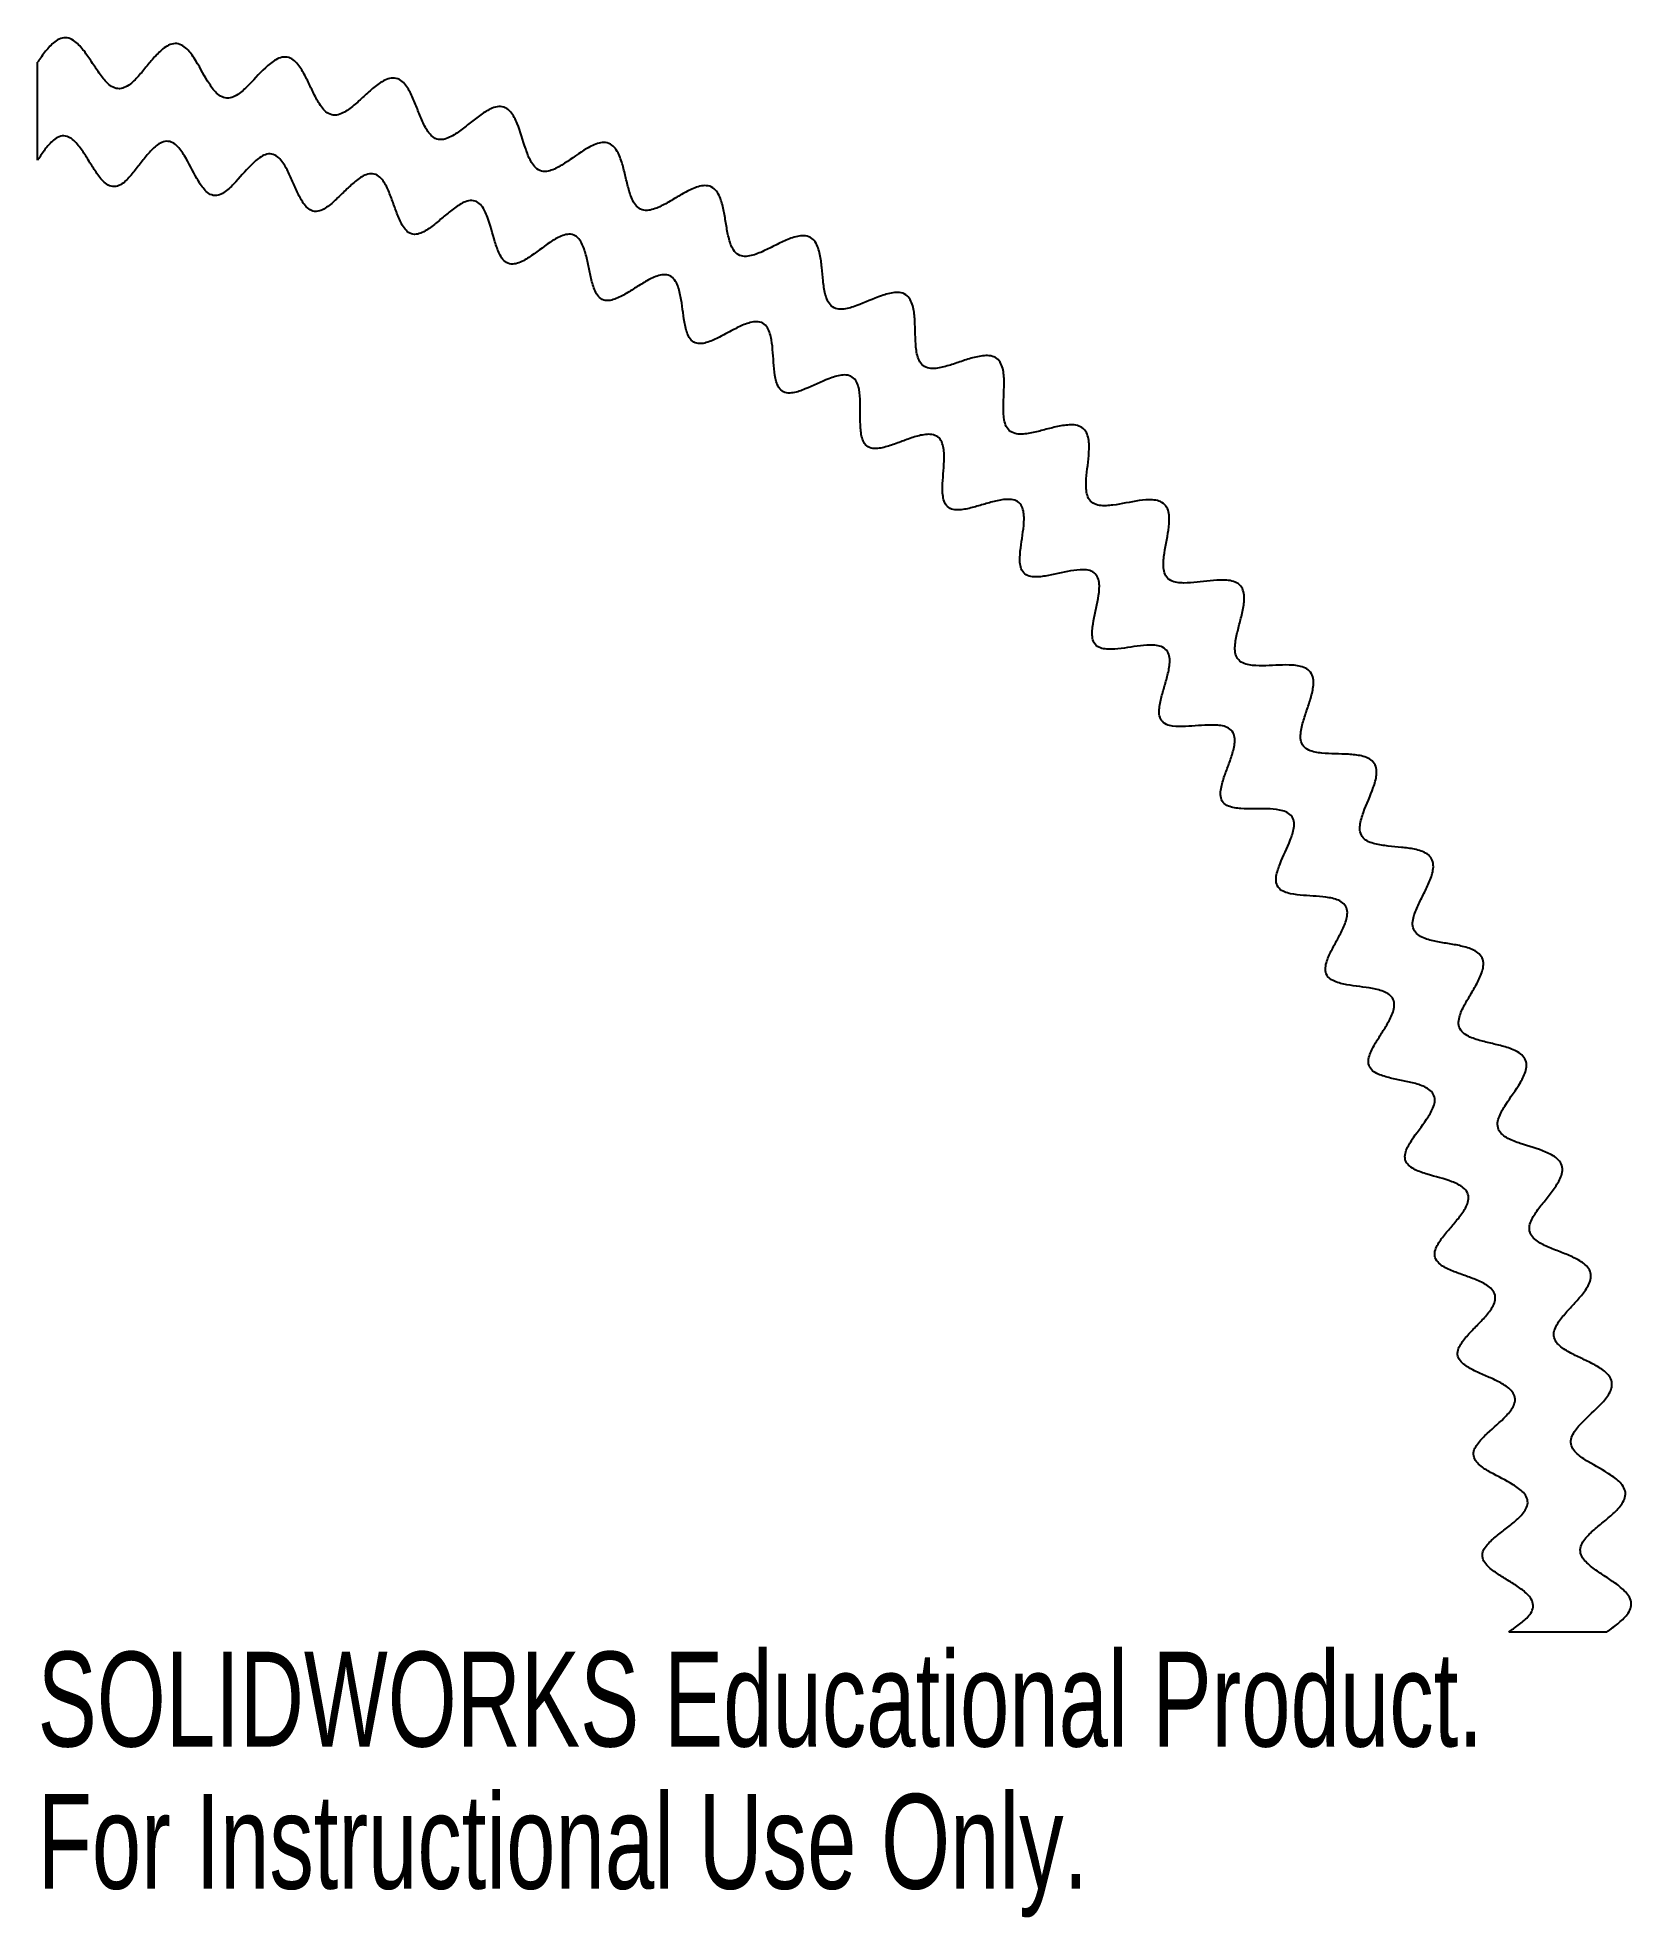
# Model space of a CAD drawing. Header units: millimetres. Extents: x 0 to 81.2, y -14.6 to 81.2.
import ezdxf

# ---------------------------------------------------------------- set-up
doc = ezdxf.new("R2010")
doc.units = ezdxf.units.MM
doc.styles.add('SLDTEXTSTYLE0', font='TXT', dxfattribs={"width": 0.7})

msp = doc.modelspace()

# ---------------------------------------------------------------- linework, layer by layer
at = {"color": 7, "linetype": 'Continuous', "lineweight": 25}
for p, q in [((0, 75), (0, 80)), ((75, 0), (80, 0))]:
    msp.add_line(p, q, dxfattribs=at)
for points, knots in [([(80, 0), (80.039, 0.028), (80.079, 0.056), (80.171, 0.122), (80.221, 0.159), (80.37, 0.268), (80.46, 0.336), (80.722, 0.547), (80.895, 0.7), (81.101, 0.971), (81.16, 1.07), (81.235, 1.284), (81.247, 1.4), (81.211, 1.624), (81.164, 1.73), (81.041, 1.922), (80.966, 2.008), (80.725, 2.249), (80.543, 2.386), (80.173, 2.648), (79.982, 2.771), (79.604, 3.022), (79.415, 3.148), (79.146, 3.357), (79.059, 3.431), (78.897, 3.589), (78.822, 3.675), (78.701, 3.868), (78.657, 3.976), (78.633, 4.201), (78.654, 4.316), (78.739, 4.527), (78.802, 4.623), (78.94, 4.803), (79.018, 4.886), (79.259, 5.126), (79.432, 5.273), (79.782, 5.562), (79.959, 5.705), (80.303, 6.001), (80.471, 6.155), (80.692, 6.413), (80.761, 6.504), (80.874, 6.702), (80.918, 6.809), (80.952, 7.033), (80.94, 7.149), (80.862, 7.362), (80.799, 7.458), (80.651, 7.631), (80.567, 7.708), (80.39, 7.851), (80.298, 7.917), (79.825, 8.23), (79.417, 8.433), (78.836, 8.787), (78.644, 8.912), (78.395, 9.144), (78.318, 9.229), (78.201, 9.424), (78.164, 9.535), (78.155, 9.761), (78.182, 9.874), (78.271, 10.083), (78.332, 10.18), (78.532, 10.456), (78.69, 10.62), (79.174, 11.098), (79.52, 11.395), (79.894, 11.822), (79.965, 11.91), (80.094, 12.097), (80.152, 12.196), (80.236, 12.407), (80.262, 12.52), (80.252, 12.747), (80.217, 12.858), (80.102, 13.054), (80.025, 13.139), (79.857, 13.292), (79.765, 13.359), (79.481, 13.546), (79.279, 13.651), (78.872, 13.852), (78.666, 13.947), (78.257, 14.146), (78.054, 14.248), (77.768, 14.432), (77.675, 14.498), (77.506, 14.649), (77.428, 14.735), (77.319, 14.934), (77.29, 15.047), (77.294, 15.274), (77.325, 15.386), (77.415, 15.594), (77.473, 15.692), (77.6, 15.881), (77.669, 15.971), (77.885, 16.234), (78.039, 16.401), (78.346, 16.735), (78.5, 16.902), (78.792, 17.25), (78.932, 17.431), (79.092, 17.731), (79.137, 17.836), (79.188, 18.058), (79.192, 18.174), (79.139, 18.394), (79.082, 18.496), (78.937, 18.671), (78.849, 18.745), (78.572, 18.942), (78.367, 19.042), (77.952, 19.226), (77.74, 19.308), (77.317, 19.474), (77.106, 19.557), (76.797, 19.7), (76.696, 19.751), (76.5, 19.866), (76.405, 19.929), (76.234, 20.079), (76.159, 20.167), (76.06, 20.371), (76.039, 20.486), (76.055, 20.713), (76.088, 20.823), (76.175, 21.033), (76.23, 21.132), (76.409, 21.422), (76.547, 21.603), (76.827, 21.96), (76.971, 22.136), (77.248, 22.495), (77.383, 22.678), (77.555, 22.972), (77.608, 23.073), (77.69, 23.285), (77.721, 23.396), (77.734, 23.622), (77.715, 23.737), (77.619, 23.943), (77.545, 24.032), (77.375, 24.183), (77.279, 24.245), (77.081, 24.356), (76.978, 24.404), (76.454, 24.622), (76.013, 24.736), (75.368, 24.955), (75.154, 25.034), (74.855, 25.196), (74.758, 25.257), (74.588, 25.408), (74.516, 25.499), (74.43, 25.709), (74.417, 25.825), (74.441, 26.051), (74.474, 26.161), (74.599, 26.478), (74.716, 26.674), (75.085, 27.246), (75.362, 27.607), (75.649, 28.097), (75.703, 28.197), (75.797, 28.403), (75.838, 28.51), (75.893, 28.73), (75.906, 28.845), (75.879, 29.07), (75.836, 29.179), (75.703, 29.363), (75.616, 29.438), (75.426, 29.564), (75.324, 29.615), (75.011, 29.749), (74.793, 29.812), (74.354, 29.928), (74.132, 29.978), (73.691, 30.085), (73.471, 30.141), (73.149, 30.252), (73.043, 30.294), (72.841, 30.396), (72.743, 30.457), (72.576, 30.611), (72.51, 30.707), (72.437, 30.922), (72.431, 31.038), (72.459, 31.264), (72.49, 31.374), (72.567, 31.587), (72.614, 31.691), (72.765, 31.996), (72.879, 32.192), (73.11, 32.583), (73.227, 32.778), (73.444, 33.176), (73.547, 33.38), (73.656, 33.702), (73.685, 33.813), (73.708, 34.039), (73.702, 34.155), (73.632, 34.371), (73.568, 34.468), (73.404, 34.625), (73.306, 34.687), (73.001, 34.837), (72.78, 34.898), (72.337, 34.998), (72.113, 35.035), (71.666, 35.109), (71.441, 35.145), (70.997, 35.24), (70.775, 35.296), (70.468, 35.443), (70.37, 35.504), (70.21, 35.665), (70.15, 35.765), (70.09, 35.984), (70.089, 36.1), (70.117, 36.325), (70.146, 36.436), (70.251, 36.759), (70.345, 36.966), (70.543, 37.375), (70.647, 37.577), (70.846, 37.985), (70.942, 38.191), (71.059, 38.511), (71.092, 38.619), (71.141, 38.841), (71.155, 38.955), (71.144, 39.182), (71.116, 39.295), (71.005, 39.493), (70.923, 39.575), (70.736, 39.704), (70.631, 39.751), (70.418, 39.827), (70.307, 39.855), (69.974, 39.926), (69.749, 39.953), (69.297, 40), (69.071, 40.018), (68.62, 40.068), (68.394, 40.097), (68.064, 40.181), (67.955, 40.216), (67.75, 40.312), (67.652, 40.376), (67.5, 40.544), (67.448, 40.648), (67.4, 40.87), (67.4, 40.986), (67.44, 41.324), (67.51, 41.542), (67.743, 42.182), (67.94, 42.592), (68.165, 43.235), (68.23, 43.454), (68.263, 43.793), (68.261, 43.909), (68.213, 44.13), (68.163, 44.236), (68.016, 44.408), (67.92, 44.474), (67.715, 44.572), (67.606, 44.606), (67.275, 44.684), (67.047, 44.704), (66.594, 44.73), (66.367, 44.734), (65.913, 44.746), (65.686, 44.753), (65.348, 44.788), (65.235, 44.803), (65.013, 44.851), (64.904, 44.884), (64.698, 44.981), (64.603, 45.049), (64.462, 45.225), (64.417, 45.333), (64.377, 45.557), (64.378, 45.672), (64.399, 45.898), (64.42, 46.01), (64.497, 46.341), (64.566, 46.558), (64.709, 46.989), (64.784, 47.203), (64.918, 47.636), (64.98, 47.856), (65.032, 48.192), (65.042, 48.306), (65.035, 48.533), (65.016, 48.647), (64.928, 48.856), (64.858, 48.949), (64.68, 49.09), (64.575, 49.139), (64.359, 49.208), (64.247, 49.229), (64.022, 49.258), (63.908, 49.265), (63.568, 49.274), (63.341, 49.266), (62.888, 49.246), (62.661, 49.234), (62.207, 49.228), (61.979, 49.233), (61.644, 49.296), (61.533, 49.327), (61.33, 49.428), (61.239, 49.501), (61.109, 49.687), (61.071, 49.797), (61.034, 50.021), (61.034, 50.136), (61.057, 50.475), (61.104, 50.699), (61.208, 51.14), (61.268, 51.359), (61.38, 51.799), (61.434, 52.02), (61.488, 52.356), (61.502, 52.469), (61.513, 52.696), (61.51, 52.81), (61.471, 53.034), (61.434, 53.144), (61.308, 53.332), (61.22, 53.409), (61.02, 53.516), (60.909, 53.548), (60.686, 53.589), (60.572, 53.598), (60.232, 53.607), (60.005, 53.589), (59.554, 53.544), (59.328, 53.515), (58.877, 53.467), (58.651, 53.446), (58.31, 53.449), (58.196, 53.455), (57.973, 53.493), (57.861, 53.524), (57.662, 53.633), (57.576, 53.713), (57.458, 53.906), (57.424, 54.017), (57.389, 54.241), (57.385, 54.355), (57.393, 54.582), (57.404, 54.695), (57.475, 55.258), (57.582, 55.701), (57.678, 56.375), (57.701, 56.602), (57.679, 56.942), (57.662, 57.055), (57.59, 57.271), (57.532, 57.372), (57.372, 57.532), (57.271, 57.59), (57.055, 57.662), (56.942, 57.679), (56.602, 57.701), (56.375, 57.678), (55.701, 57.582), (55.258, 57.474), (54.695, 57.404), (54.582, 57.393), (54.355, 57.385), (54.241, 57.389), (54.017, 57.424), (53.906, 57.458), (53.713, 57.576), (53.633, 57.662), (53.524, 57.861), (53.493, 57.973), (53.455, 58.196), (53.449, 58.31), (53.446, 58.651), (53.467, 58.877), (53.515, 59.328), (53.544, 59.554), (53.589, 60.005), (53.607, 60.232), (53.598, 60.572), (53.589, 60.686), (53.548, 60.909), (53.516, 61.02), (53.409, 61.22), (53.332, 61.308), (53.144, 61.434), (53.034, 61.471), (52.81, 61.51), (52.696, 61.513), (52.469, 61.502), (52.356, 61.488), (52.02, 61.434), (51.799, 61.38), (51.359, 61.268), (51.14, 61.208), (50.699, 61.104), (50.475, 61.057), (50.136, 61.034), (50.021, 61.034), (49.797, 61.071), (49.687, 61.109), (49.501, 61.239), (49.428, 61.33), (49.327, 61.533), (49.296, 61.644), (49.233, 61.979), (49.228, 62.207), (49.234, 62.661), (49.246, 62.888), (49.266, 63.341), (49.274, 63.568), (49.265, 63.908), (49.258, 64.022), (49.229, 64.247), (49.208, 64.359), (49.139, 64.575), (49.09, 64.68), (48.949, 64.858), (48.856, 64.928), (48.647, 65.016), (48.533, 65.035), (48.306, 65.042), (48.192, 65.032), (47.856, 64.98), (47.636, 64.918), (47.203, 64.784), (46.989, 64.709), (46.558, 64.566), (46.341, 64.497), (46.01, 64.42), (45.898, 64.399), (45.672, 64.378), (45.557, 64.376), (45.334, 64.417), (45.226, 64.462), (45.049, 64.603), (44.981, 64.698), (44.884, 64.904), (44.851, 65.013), (44.803, 65.235), (44.788, 65.348), (44.753, 65.686), (44.746, 65.913), (44.734, 66.367), (44.73, 66.594), (44.704, 67.047), (44.684, 67.275), (44.606, 67.606), (44.572, 67.715), (44.474, 67.92), (44.408, 68.015), (44.236, 68.163), (44.13, 68.213), (43.909, 68.261), (43.793, 68.263), (43.454, 68.23), (43.235, 68.165), (42.592, 67.94), (42.182, 67.743), (41.542, 67.51), (41.324, 67.44), (40.986, 67.4), (40.87, 67.4), (40.648, 67.448), (40.544, 67.5), (40.376, 67.652), (40.312, 67.75), (40.216, 67.955), (40.181, 68.064), (40.097, 68.394), (40.068, 68.62), (40.018, 69.071), (40, 69.297), (39.953, 69.749), (39.926, 69.974), (39.855, 70.307), (39.827, 70.418), (39.751, 70.631), (39.704, 70.736), (39.575, 70.923), (39.493, 71.005), (39.295, 71.116), (39.182, 71.144), (38.955, 71.155), (38.841, 71.141), (38.619, 71.092), (38.511, 71.059), (38.191, 70.942), (37.985, 70.846), (37.577, 70.647), (37.375, 70.543), (36.966, 70.345), (36.759, 70.251), (36.436, 70.146), (36.325, 70.117), (36.1, 70.089), (35.984, 70.09), (35.765, 70.15), (35.665, 70.21), (35.504, 70.37), (35.443, 70.468), (35.296, 70.775), (35.239, 70.997), (35.145, 71.441), (35.109, 71.666), (35.035, 72.113), (34.997, 72.337), (34.898, 72.78), (34.837, 73.001), (34.687, 73.306), (34.625, 73.404), (34.468, 73.568), (34.371, 73.632), (34.155, 73.702), (34.039, 73.708), (33.813, 73.684), (33.702, 73.656), (33.38, 73.547), (33.176, 73.444), (32.778, 73.227), (32.583, 73.11), (32.192, 72.879), (31.996, 72.764), (31.691, 72.614), (31.587, 72.567), (31.374, 72.49), (31.264, 72.459), (31.038, 72.431), (30.922, 72.437), (30.707, 72.509), (30.611, 72.576), (30.457, 72.743), (30.396, 72.841), (30.294, 73.043), (30.252, 73.149), (30.141, 73.471), (30.085, 73.691), (29.978, 74.132), (29.928, 74.354), (29.812, 74.793), (29.749, 75.011), (29.615, 75.324), (29.564, 75.426), (29.438, 75.616), (29.363, 75.703), (29.179, 75.836), (29.07, 75.879), (28.845, 75.906), (28.73, 75.893), (28.51, 75.838), (28.403, 75.797), (28.197, 75.703), (28.097, 75.649), (27.607, 75.362), (27.246, 75.085), (26.674, 74.716), (26.478, 74.599), (26.161, 74.474), (26.051, 74.441), (25.825, 74.417), (25.709, 74.43), (25.499, 74.516), (25.408, 74.588), (25.257, 74.758), (25.196, 74.855), (25.034, 75.154), (24.955, 75.368), (24.736, 76.013), (24.622, 76.454), (24.404, 76.978), (24.356, 77.081), (24.245, 77.279), (24.183, 77.375), (24.032, 77.545), (23.943, 77.619), (23.737, 77.715), (23.622, 77.734), (23.396, 77.721), (23.285, 77.69), (23.073, 77.608), (22.972, 77.555), (22.678, 77.383), (22.495, 77.248), (22.136, 76.971), (21.96, 76.827), (21.603, 76.547), (21.422, 76.409), (21.132, 76.23), (21.033, 76.175), (20.823, 76.088), (20.713, 76.055), (20.486, 76.039), (20.371, 76.06), (20.167, 76.159), (20.079, 76.234), (19.929, 76.405), (19.866, 76.5), (19.751, 76.696), (19.7, 76.797), (19.557, 77.106), (19.474, 77.317), (19.308, 77.74), (19.226, 77.952), (19.042, 78.367), (18.942, 78.572), (18.745, 78.849), (18.671, 78.937), (18.496, 79.082), (18.394, 79.139), (18.174, 79.192), (18.058, 79.188), (17.836, 79.137), (17.731, 79.092), (17.431, 78.932), (17.25, 78.792), (16.902, 78.5), (16.735, 78.346), (16.401, 78.039), (16.234, 77.885), (15.971, 77.669), (15.881, 77.6), (15.692, 77.473), (15.594, 77.415), (15.386, 77.325), (15.274, 77.294), (15.047, 77.29), (14.934, 77.319), (14.735, 77.428), (14.649, 77.506), (14.498, 77.675), (14.432, 77.768), (14.248, 78.054), (14.146, 78.257), (13.947, 78.666), (13.852, 78.872), (13.651, 79.279), (13.546, 79.481), (13.359, 79.765), (13.292, 79.857), (13.139, 80.025), (13.054, 80.102), (12.858, 80.217), (12.747, 80.252), (12.52, 80.262), (12.407, 80.236), (12.196, 80.152), (12.097, 80.094), (11.91, 79.965), (11.822, 79.894), (11.395, 79.52), (11.098, 79.174), (10.62, 78.69), (10.456, 78.532), (10.18, 78.332), (10.083, 78.271), (9.874, 78.182), (9.761, 78.155), (9.535, 78.164), (9.424, 78.201), (9.229, 78.318), (9.144, 78.395), (8.912, 78.645), (8.787, 78.836), (8.433, 79.417), (8.23, 79.825), (7.854, 80.393), (7.717, 80.577), (7.458, 80.799), (7.362, 80.862), (7.149, 80.94), (7.033, 80.952), (6.808, 80.918), (6.702, 80.874), (6.504, 80.761), (6.413, 80.692), (6.155, 80.471), (6.001, 80.303), (5.705, 79.959), (5.562, 79.782), (5.273, 79.432), (5.126, 79.259), (4.886, 79.018), (4.803, 78.94), (4.623, 78.802), (4.526, 78.739), (4.316, 78.654), (4.201, 78.633), (3.976, 78.657), (3.868, 78.701), (3.675, 78.822), (3.589, 78.897), (3.431, 79.059), (3.357, 79.146), (3.148, 79.415), (3.022, 79.604), (2.771, 79.982), (2.648, 80.173), (2.386, 80.543), (2.249, 80.725), (2.008, 80.966), (1.922, 81.041), (1.73, 81.164), (1.624, 81.211), (1.4, 81.247), (1.284, 81.235), (1.07, 81.16), (0.971, 81.101), (0.7, 80.895), (0.547, 80.722), (0.336, 80.46), (0.268, 80.37), (0.159, 80.221), (0.122, 80.171), (0.056, 80.079), (0.028, 80.039), (0, 80)], [0, 0, 0, 0, 0.000977, 0.000977, 0.001953, 0.001953, 0.003906, 0.003906, 0.007812, 0.007812, 0.009766, 0.009766, 0.011719, 0.011719, 0.013672, 0.013672, 0.015625, 0.015625, 0.019531, 0.019531, 0.023437, 0.023437, 0.027344, 0.027344, 0.029297, 0.029297, 0.03125, 0.03125, 0.033203, 0.033203, 0.035156, 0.035156, 0.037109, 0.037109, 0.039062, 0.039062, 0.042969, 0.042969, 0.046875, 0.046875, 0.050781, 0.050781, 0.052734, 0.052734, 0.054687, 0.054687, 0.056641, 0.056641, 0.058594, 0.058594, 0.060547, 0.060547, 0.0625, 0.0625, 0.070312, 0.070312, 0.074219, 0.074219, 0.076172, 0.076172, 0.078125, 0.078125, 0.080078, 0.080078, 0.082031, 0.082031, 0.085937, 0.085937, 0.09375, 0.09375, 0.095703, 0.095703, 0.097656, 0.097656, 0.099609, 0.099609, 0.101562, 0.101562, 0.103516, 0.103516, 0.105469, 0.105469, 0.109375, 0.109375, 0.113281, 0.113281, 0.117187, 0.117187, 0.119141, 0.119141, 0.121094, 0.121094, 0.123047, 0.123047, 0.125, 0.125, 0.126953, 0.126953, 0.128906, 0.128906, 0.132812, 0.132812, 0.136719, 0.136719, 0.140625, 0.140625, 0.142578, 0.142578, 0.144531, 0.144531, 0.146484, 0.146484, 0.148437, 0.148437, 0.152344, 0.152344, 0.15625, 0.15625, 0.160156, 0.160156, 0.162109, 0.162109, 0.164062, 0.164062, 0.166016, 0.166016, 0.167969, 0.167969, 0.169922, 0.169922, 0.171875, 0.171875, 0.175781, 0.175781, 0.179687, 0.179687, 0.183594, 0.183594, 0.185547, 0.185547, 0.1875, 0.1875, 0.189453, 0.189453, 0.191406, 0.191406, 0.193359, 0.193359, 0.195312, 0.195312, 0.203125, 0.203125, 0.207031, 0.207031, 0.208984, 0.208984, 0.210937, 0.210937, 0.212891, 0.212891, 0.214844, 0.214844, 0.21875, 0.21875, 0.226562, 0.226562, 0.228516, 0.228516, 0.230469, 0.230469, 0.232422, 0.232422, 0.234375, 0.234375, 0.236328, 0.236328, 0.238281, 0.238281, 0.242187, 0.242187, 0.246094, 0.246094, 0.25, 0.25, 0.251953, 0.251953, 0.253906, 0.253906, 0.255859, 0.255859, 0.257812, 0.257812, 0.259766, 0.259766, 0.261719, 0.261719, 0.265625, 0.265625, 0.269531, 0.269531, 0.273437, 0.273437, 0.275391, 0.275391, 0.277344, 0.277344, 0.279297, 0.279297, 0.28125, 0.28125, 0.285156, 0.285156, 0.289062, 0.289062, 0.292969, 0.292969, 0.296875, 0.296875, 0.298828, 0.298828, 0.300781, 0.300781, 0.302734, 0.302734, 0.304687, 0.304687, 0.308594, 0.308594, 0.3125, 0.3125, 0.316406, 0.316406, 0.318359, 0.318359, 0.320312, 0.320312, 0.322266, 0.322266, 0.324219, 0.324219, 0.326172, 0.326172, 0.328125, 0.328125, 0.332031, 0.332031, 0.335937, 0.335937, 0.339844, 0.339844, 0.341797, 0.341797, 0.34375, 0.34375, 0.345703, 0.345703, 0.347656, 0.347656, 0.351562, 0.351562, 0.359375, 0.359375, 0.363281, 0.363281, 0.365234, 0.365234, 0.367187, 0.367187, 0.369141, 0.369141, 0.371094, 0.371094, 0.375, 0.375, 0.378906, 0.378906, 0.382812, 0.382812, 0.384766, 0.384766, 0.386719, 0.386719, 0.388672, 0.388672, 0.390625, 0.390625, 0.392578, 0.392578, 0.394531, 0.394531, 0.398437, 0.398437, 0.402344, 0.402344, 0.40625, 0.40625, 0.408203, 0.408203, 0.410156, 0.410156, 0.412109, 0.412109, 0.414062, 0.414062, 0.416016, 0.416016, 0.417969, 0.417969, 0.421875, 0.421875, 0.425781, 0.425781, 0.429687, 0.429687, 0.431641, 0.431641, 0.433594, 0.433594, 0.435547, 0.435547, 0.4375, 0.4375, 0.441406, 0.441406, 0.445312, 0.445312, 0.449219, 0.449219, 0.451172, 0.451172, 0.453125, 0.453125, 0.455078, 0.455078, 0.457031, 0.457031, 0.458984, 0.458984, 0.460937, 0.460937, 0.464844, 0.464844, 0.46875, 0.46875, 0.472656, 0.472656, 0.474609, 0.474609, 0.476562, 0.476562, 0.478516, 0.478516, 0.480469, 0.480469, 0.482422, 0.482422, 0.484375, 0.484375, 0.492187, 0.492187, 0.496094, 0.496094, 0.498047, 0.498047, 0.5, 0.5, 0.501953, 0.501953, 0.503906, 0.503906, 0.507812, 0.507812, 0.515625, 0.515625, 0.517578, 0.517578, 0.519531, 0.519531, 0.521484, 0.521484, 0.523437, 0.523437, 0.525391, 0.525391, 0.527344, 0.527344, 0.53125, 0.53125, 0.535156, 0.535156, 0.539062, 0.539062, 0.541016, 0.541016, 0.542969, 0.542969, 0.544922, 0.544922, 0.546875, 0.546875, 0.548828, 0.548828, 0.550781, 0.550781, 0.554687, 0.554687, 0.558594, 0.558594, 0.5625, 0.5625, 0.564453, 0.564453, 0.566406, 0.566406, 0.568359, 0.568359, 0.570312, 0.570312, 0.574219, 0.574219, 0.578125, 0.578125, 0.582031, 0.582031, 0.583984, 0.583984, 0.585937, 0.585937, 0.587891, 0.587891, 0.589844, 0.589844, 0.591797, 0.591797, 0.59375, 0.59375, 0.597656, 0.597656, 0.601562, 0.601562, 0.605469, 0.605469, 0.607422, 0.607422, 0.609375, 0.609375, 0.611328, 0.611328, 0.613281, 0.613281, 0.615234, 0.615234, 0.617187, 0.617187, 0.621094, 0.621094, 0.625, 0.625, 0.628906, 0.628906, 0.630859, 0.630859, 0.632812, 0.632812, 0.634766, 0.634766, 0.636719, 0.636719, 0.640625, 0.640625, 0.648437, 0.648437, 0.652344, 0.652344, 0.654297, 0.654297, 0.65625, 0.65625, 0.658203, 0.658203, 0.660156, 0.660156, 0.664062, 0.664062, 0.667969, 0.667969, 0.671875, 0.671875, 0.673828, 0.673828, 0.675781, 0.675781, 0.677734, 0.677734, 0.679687, 0.679687, 0.681641, 0.681641, 0.683594, 0.683594, 0.6875, 0.6875, 0.691406, 0.691406, 0.695312, 0.695312, 0.697266, 0.697266, 0.699219, 0.699219, 0.701172, 0.701172, 0.703125, 0.703125, 0.707031, 0.707031, 0.710937, 0.710937, 0.714844, 0.714844, 0.71875, 0.71875, 0.720703, 0.720703, 0.722656, 0.722656, 0.724609, 0.724609, 0.726562, 0.726562, 0.730469, 0.730469, 0.734375, 0.734375, 0.738281, 0.738281, 0.740234, 0.740234, 0.742187, 0.742187, 0.744141, 0.744141, 0.746094, 0.746094, 0.748047, 0.748047, 0.75, 0.75, 0.753906, 0.753906, 0.757812, 0.757812, 0.761719, 0.761719, 0.763672, 0.763672, 0.765625, 0.765625, 0.767578, 0.767578, 0.769531, 0.769531, 0.771484, 0.771484, 0.773437, 0.773437, 0.78125, 0.78125, 0.785156, 0.785156, 0.787109, 0.787109, 0.789062, 0.789062, 0.791016, 0.791016, 0.792969, 0.792969, 0.796875, 0.796875, 0.804687, 0.804687, 0.806641, 0.806641, 0.808594, 0.808594, 0.810547, 0.810547, 0.8125, 0.8125, 0.814453, 0.814453, 0.816406, 0.816406, 0.820312, 0.820312, 0.824219, 0.824219, 0.828125, 0.828125, 0.830078, 0.830078, 0.832031, 0.832031, 0.833984, 0.833984, 0.835937, 0.835937, 0.837891, 0.837891, 0.839844, 0.839844, 0.84375, 0.84375, 0.847656, 0.847656, 0.851562, 0.851562, 0.853516, 0.853516, 0.855469, 0.855469, 0.857422, 0.857422, 0.859375, 0.859375, 0.863281, 0.863281, 0.867187, 0.867187, 0.871094, 0.871094, 0.873047, 0.873047, 0.875, 0.875, 0.876953, 0.876953, 0.878906, 0.878906, 0.880859, 0.880859, 0.882812, 0.882812, 0.886719, 0.886719, 0.890625, 0.890625, 0.894531, 0.894531, 0.896484, 0.896484, 0.898437, 0.898437, 0.900391, 0.900391, 0.902344, 0.902344, 0.904297, 0.904297, 0.90625, 0.90625, 0.914062, 0.914062, 0.917969, 0.917969, 0.919922, 0.919922, 0.921875, 0.921875, 0.923828, 0.923828, 0.925781, 0.925781, 0.929687, 0.929687, 0.9375, 0.9375, 0.941406, 0.941406, 0.943359, 0.943359, 0.945312, 0.945312, 0.947266, 0.947266, 0.949219, 0.949219, 0.953125, 0.953125, 0.957031, 0.957031, 0.960937, 0.960937, 0.962891, 0.962891, 0.964844, 0.964844, 0.966797, 0.966797, 0.96875, 0.96875, 0.970703, 0.970703, 0.972656, 0.972656, 0.976562, 0.976562, 0.980469, 0.980469, 0.984375, 0.984375, 0.986328, 0.986328, 0.988281, 0.988281, 0.990234, 0.990234, 0.992187, 0.992187, 0.996094, 0.996094, 0.998047, 0.998047, 0.999023, 0.999023, 1, 1, 1, 1]), ([(75, 0), (75.039, 0.026), (75.079, 0.053), (75.168, 0.113), (75.217, 0.146), (75.362, 0.246), (75.454, 0.311), (75.629, 0.443), (75.714, 0.51), (75.877, 0.656), (75.956, 0.733), (76.096, 0.903), (76.157, 0.996), (76.235, 1.201), (76.248, 1.314), (76.21, 1.53), (76.161, 1.631), (76.036, 1.811), (75.96, 1.892), (75.719, 2.116), (75.539, 2.243), (75.173, 2.484), (74.985, 2.598), (74.612, 2.829), (74.426, 2.946), (74.159, 3.139), (74.073, 3.207), (73.91, 3.354), (73.834, 3.434), (73.71, 3.616), (73.664, 3.719), (73.64, 3.937), (73.663, 4.048), (73.752, 4.248), (73.817, 4.339), (73.957, 4.507), (74.035, 4.585), (74.276, 4.809), (74.448, 4.946), (74.795, 5.215), (74.97, 5.347), (75.311, 5.624), (75.478, 5.767), (75.701, 6.009), (75.771, 6.094), (75.887, 6.28), (75.934, 6.382), (75.971, 6.598), (75.96, 6.711), (75.88, 6.915), (75.814, 7.006), (75.591, 7.248), (75.408, 7.374), (74.847, 7.719), (74.448, 7.904), (73.875, 8.228), (73.686, 8.343), (73.436, 8.557), (73.358, 8.636), (73.239, 8.821), (73.201, 8.927), (73.193, 9.146), (73.223, 9.255), (73.317, 9.454), (73.38, 9.545), (73.583, 9.804), (73.741, 9.957), (74.224, 10.405), (74.566, 10.682), (74.941, 11.082), (75.013, 11.165), (75.144, 11.341), (75.204, 11.435), (75.293, 11.635), (75.321, 11.745), (75.315, 11.963), (75.279, 12.071), (75.162, 12.257), (75.084, 12.337), (74.916, 12.477), (74.825, 12.539), (74.544, 12.71), (74.345, 12.806), (73.946, 12.988), (73.744, 13.073), (73.344, 13.253), (73.144, 13.346), (72.861, 13.513), (72.769, 13.574), (72.6, 13.713), (72.522, 13.793), (72.41, 13.983), (72.381, 14.092), (72.39, 14.311), (72.424, 14.419), (72.519, 14.617), (72.579, 14.709), (72.708, 14.886), (72.778, 14.971), (72.995, 15.219), (73.149, 15.376), (73.455, 15.69), (73.609, 15.846), (73.902, 16.173), (74.042, 16.343), (74.209, 16.627), (74.256, 16.728), (74.313, 16.94), (74.32, 17.053), (74.268, 17.266), (74.21, 17.363), (74.064, 17.526), (73.976, 17.595), (73.701, 17.775), (73.5, 17.865), (73.093, 18.03), (72.886, 18.103), (72.473, 18.251), (72.266, 18.325), (71.963, 18.453), (71.863, 18.499), (71.67, 18.603), (71.576, 18.66), (71.405, 18.799), (71.329, 18.881), (71.23, 19.077), (71.211, 19.189), (71.232, 19.407), (71.269, 19.513), (71.361, 19.712), (71.418, 19.806), (71.601, 20.08), (71.739, 20.251), (72.021, 20.587), (72.165, 20.753), (72.443, 21.092), (72.579, 21.265), (72.756, 21.542), (72.81, 21.638), (72.898, 21.839), (72.931, 21.946), (72.951, 22.165), (72.933, 22.276), (72.838, 22.474), (72.764, 22.558), (72.594, 22.698), (72.499, 22.754), (72.304, 22.854), (72.202, 22.896), (71.689, 23.09), (71.26, 23.189), (70.63, 23.381), (70.421, 23.45), (70.126, 23.595), (70.03, 23.651), (69.86, 23.79), (69.787, 23.877), (69.703, 24.079), (69.694, 24.191), (69.724, 24.409), (69.76, 24.514), (69.893, 24.815), (70.013, 25.001), (70.386, 25.542), (70.664, 25.884), (70.957, 26.348), (71.012, 26.443), (71.111, 26.639), (71.154, 26.74), (71.215, 26.951), (71.233, 27.062), (71.21, 27.28), (71.169, 27.385), (71.037, 27.56), (70.949, 27.63), (70.761, 27.744), (70.661, 27.79), (70.354, 27.908), (70.141, 27.963), (69.713, 28.061), (69.498, 28.103), (69.068, 28.194), (68.854, 28.241), (68.539, 28.338), (68.436, 28.375), (68.236, 28.466), (68.139, 28.52), (67.973, 28.664), (67.906, 28.755), (67.837, 28.963), (67.836, 29.076), (67.87, 29.293), (67.905, 29.398), (67.988, 29.602), (68.036, 29.7), (68.192, 29.99), (68.308, 30.176), (68.542, 30.547), (68.661, 30.732), (68.884, 31.11), (68.989, 31.304), (69.106, 31.611), (69.138, 31.717), (69.169, 31.935), (69.166, 32.047), (69.101, 32.257), (69.037, 32.35), (68.875, 32.497), (68.778, 32.553), (68.477, 32.687), (68.262, 32.738), (67.831, 32.821), (67.614, 32.85), (67.179, 32.909), (66.961, 32.937), (66.529, 33.014), (66.313, 33.061), (66.01, 33.192), (65.913, 33.247), (65.753, 33.397), (65.695, 33.494), (65.641, 33.707), (65.644, 33.819), (65.68, 34.036), (65.712, 34.142), (65.825, 34.451), (65.923, 34.648), (66.126, 35.037), (66.232, 35.229), (66.437, 35.617), (66.536, 35.813), (66.659, 36.118), (66.695, 36.222), (66.75, 36.435), (66.769, 36.544), (66.766, 36.764), (66.741, 36.874), (66.634, 37.065), (66.552, 37.143), (66.367, 37.261), (66.264, 37.302), (66.055, 37.368), (65.947, 37.392), (65.623, 37.449), (65.404, 37.468), (64.967, 37.5), (64.747, 37.512), (64.31, 37.546), (64.091, 37.567), (63.769, 37.636), (63.663, 37.666), (63.461, 37.751), (63.364, 37.809), (63.214, 37.969), (63.164, 38.071), (63.123, 38.286), (63.129, 38.398), (63.18, 38.723), (63.255, 38.931), (63.501, 39.542), (63.702, 39.933), (63.939, 40.547), (64.01, 40.757), (64.054, 41.083), (64.057, 41.195), (64.016, 41.411), (63.969, 41.514), (63.825, 41.678), (63.73, 41.739), (63.529, 41.827), (63.422, 41.855), (63.099, 41.918), (62.879, 41.931), (62.221, 41.948), (61.781, 41.923), (61.234, 41.96), (61.125, 41.971), (60.909, 42.009), (60.801, 42.036), (60.6, 42.123), (60.505, 42.185), (60.367, 42.355), (60.326, 42.461), (60.295, 42.679), (60.3, 42.79), (60.33, 43.007), (60.354, 43.114), (60.439, 43.432), (60.513, 43.639), (60.664, 44.051), (60.742, 44.256), (60.885, 44.671), (60.951, 44.881), (61.013, 45.204), (61.027, 45.314), (61.028, 45.533), (61.015, 45.644), (60.934, 45.849), (60.866, 45.939), (60.691, 46.071), (60.588, 46.115), (60.376, 46.174), (60.267, 46.19), (60.049, 46.209), (59.939, 46.212), (59.61, 46.211), (59.391, 46.196), (58.953, 46.164), (58.734, 46.145), (58.296, 46.126), (58.075, 46.122), (57.75, 46.171), (57.642, 46.196), (57.442, 46.288), (57.352, 46.356), (57.227, 46.537), (57.194, 46.645), (57.167, 46.863), (57.171, 46.973), (57.206, 47.3), (57.258, 47.515), (57.372, 47.938), (57.436, 48.148), (57.558, 48.57), (57.616, 48.782), (57.68, 49.104), (57.697, 49.213), (57.716, 49.432), (57.717, 49.542), (57.688, 49.76), (57.655, 49.868), (57.535, 50.051), (57.449, 50.124), (57.252, 50.222), (57.144, 50.249), (56.927, 50.28), (56.817, 50.285), (56.488, 50.282), (56.269, 50.258), (55.834, 50.201), (55.617, 50.166), (55.183, 50.106), (54.965, 50.079), (54.636, 50.07), (54.526, 50.072), (54.308, 50.1), (54.199, 50.126), (54.003, 50.226), (53.919, 50.302), (53.808, 50.491), (53.78, 50.6), (53.754, 50.818), (53.756, 50.928), (53.771, 51.147), (53.785, 51.256), (53.872, 51.798), (53.988, 52.222), (54.101, 52.871), (54.13, 53.09), (54.122, 53.419), (54.11, 53.529), (54.047, 53.739), (53.994, 53.839), (53.839, 53.994), (53.74, 54.047), (53.529, 54.11), (53.419, 54.122), (53.09, 54.13), (52.871, 54.101), (52.222, 53.988), (51.798, 53.872), (51.256, 53.785), (51.147, 53.771), (50.928, 53.756), (50.818, 53.754), (50.6, 53.78), (50.491, 53.809), (50.302, 53.92), (50.226, 54.003), (50.126, 54.199), (50.1, 54.308), (50.072, 54.526), (50.07, 54.636), (50.079, 54.965), (50.106, 55.183), (50.166, 55.617), (50.201, 55.834), (50.258, 56.269), (50.282, 56.488), (50.285, 56.817), (50.28, 56.927), (50.249, 57.144), (50.222, 57.252), (50.124, 57.449), (50.051, 57.535), (49.868, 57.655), (49.76, 57.688), (49.542, 57.717), (49.432, 57.716), (49.213, 57.697), (49.104, 57.68), (48.782, 57.616), (48.57, 57.558), (48.148, 57.436), (47.938, 57.372), (47.515, 57.258), (47.3, 57.206), (46.973, 57.171), (46.863, 57.167), (46.645, 57.194), (46.537, 57.227), (46.356, 57.352), (46.288, 57.442), (46.196, 57.642), (46.171, 57.75), (46.122, 58.075), (46.126, 58.296), (46.145, 58.734), (46.164, 58.953), (46.196, 59.391), (46.211, 59.61), (46.212, 59.939), (46.209, 60.049), (46.19, 60.267), (46.174, 60.376), (46.115, 60.588), (46.071, 60.691), (45.939, 60.866), (45.849, 60.934), (45.644, 61.015), (45.533, 61.028), (45.314, 61.027), (45.204, 61.013), (44.881, 60.951), (44.671, 60.885), (44.256, 60.742), (44.051, 60.664), (43.639, 60.513), (43.432, 60.439), (43.114, 60.354), (43.007, 60.33), (42.79, 60.3), (42.679, 60.295), (42.461, 60.327), (42.355, 60.367), (42.186, 60.505), (42.123, 60.599), (42.036, 60.802), (42.009, 60.909), (41.971, 61.125), (41.96, 61.234), (41.937, 61.562), (41.938, 61.782), (41.939, 62.221), (41.942, 62.44), (41.931, 62.879), (41.918, 63.099), (41.855, 63.422), (41.827, 63.529), (41.739, 63.73), (41.678, 63.825), (41.514, 63.97), (41.411, 64.016), (41.195, 64.057), (41.083, 64.054), (40.757, 64.01), (40.547, 63.939), (39.933, 63.702), (39.542, 63.501), (38.931, 63.255), (38.723, 63.18), (38.398, 63.129), (38.286, 63.123), (38.071, 63.164), (37.969, 63.214), (37.809, 63.364), (37.751, 63.461), (37.666, 63.663), (37.636, 63.769), (37.567, 64.091), (37.546, 64.31), (37.512, 64.747), (37.5, 64.967), (37.468, 65.404), (37.449, 65.623), (37.392, 65.947), (37.368, 66.055), (37.302, 66.264), (37.261, 66.367), (37.143, 66.552), (37.065, 66.634), (36.874, 66.741), (36.764, 66.766), (36.544, 66.769), (36.435, 66.75), (36.222, 66.695), (36.118, 66.659), (35.813, 66.536), (35.617, 66.437), (35.229, 66.232), (35.037, 66.126), (34.648, 65.923), (34.451, 65.825), (34.142, 65.712), (34.036, 65.68), (33.819, 65.644), (33.707, 65.641), (33.494, 65.695), (33.397, 65.753), (33.247, 65.913), (33.192, 66.01), (33.061, 66.313), (33.014, 66.529), (32.937, 66.961), (32.909, 67.179), (32.85, 67.614), (32.821, 67.831), (32.738, 68.262), (32.687, 68.477), (32.553, 68.778), (32.497, 68.875), (32.35, 69.037), (32.257, 69.101), (32.047, 69.166), (31.935, 69.169), (31.717, 69.138), (31.611, 69.106), (31.304, 68.989), (31.11, 68.884), (30.732, 68.661), (30.547, 68.542), (30.176, 68.308), (29.99, 68.192), (29.7, 68.036), (29.602, 67.988), (29.398, 67.905), (29.293, 67.87), (29.076, 67.836), (28.963, 67.837), (28.755, 67.906), (28.664, 67.973), (28.52, 68.139), (28.466, 68.236), (28.375, 68.436), (28.338, 68.539), (28.241, 68.854), (28.194, 69.068), (28.103, 69.498), (28.061, 69.713), (27.963, 70.141), (27.908, 70.354), (27.79, 70.661), (27.744, 70.761), (27.63, 70.949), (27.56, 71.037), (27.385, 71.169), (27.28, 71.21), (27.062, 71.233), (26.951, 71.215), (26.74, 71.154), (26.639, 71.111), (26.443, 71.012), (26.348, 70.957), (25.884, 70.664), (25.542, 70.386), (25.001, 70.013), (24.815, 69.893), (24.514, 69.76), (24.409, 69.724), (24.191, 69.694), (24.079, 69.703), (23.877, 69.787), (23.79, 69.86), (23.651, 70.03), (23.595, 70.126), (23.45, 70.421), (23.381, 70.63), (23.189, 71.26), (23.09, 71.689), (22.896, 72.202), (22.854, 72.304), (22.754, 72.499), (22.698, 72.594), (22.558, 72.764), (22.474, 72.838), (22.276, 72.933), (22.165, 72.951), (21.946, 72.931), (21.839, 72.898), (21.638, 72.81), (21.542, 72.756), (21.265, 72.579), (21.092, 72.443), (20.753, 72.165), (20.587, 72.021), (20.251, 71.739), (20.08, 71.601), (19.806, 71.418), (19.712, 71.361), (19.513, 71.269), (19.407, 71.232), (19.189, 71.211), (19.077, 71.23), (18.881, 71.329), (18.799, 71.405), (18.66, 71.576), (18.603, 71.67), (18.499, 71.863), (18.453, 71.963), (18.325, 72.266), (18.251, 72.473), (18.103, 72.886), (18.03, 73.093), (17.865, 73.5), (17.775, 73.701), (17.595, 73.976), (17.526, 74.064), (17.363, 74.21), (17.266, 74.268), (17.053, 74.32), (16.94, 74.313), (16.728, 74.256), (16.627, 74.209), (16.343, 74.042), (16.173, 73.902), (15.846, 73.609), (15.69, 73.455), (15.376, 73.149), (15.219, 72.995), (14.971, 72.778), (14.886, 72.708), (14.709, 72.579), (14.617, 72.519), (14.419, 72.424), (14.311, 72.39), (14.092, 72.381), (13.983, 72.41), (13.793, 72.522), (13.713, 72.6), (13.574, 72.769), (13.513, 72.861), (13.346, 73.144), (13.253, 73.344), (13.073, 73.744), (12.988, 73.946), (12.806, 74.345), (12.71, 74.544), (12.539, 74.825), (12.477, 74.916), (12.337, 75.084), (12.257, 75.162), (12.071, 75.279), (11.963, 75.315), (11.745, 75.321), (11.635, 75.293), (11.435, 75.204), (11.341, 75.144), (11.165, 75.013), (11.082, 74.941), (10.682, 74.566), (10.405, 74.224), (9.957, 73.741), (9.804, 73.583), (9.545, 73.38), (9.454, 73.317), (9.255, 73.223), (9.146, 73.193), (8.927, 73.2), (8.821, 73.239), (8.636, 73.358), (8.557, 73.436), (8.343, 73.686), (8.228, 73.875), (7.904, 74.448), (7.719, 74.847), (7.374, 75.408), (7.248, 75.591), (7.006, 75.814), (6.915, 75.88), (6.711, 75.96), (6.598, 75.971), (6.382, 75.934), (6.28, 75.887), (6.094, 75.771), (6.009, 75.701), (5.767, 75.478), (5.624, 75.311), (5.347, 74.97), (5.215, 74.795), (4.946, 74.448), (4.809, 74.276), (4.585, 74.035), (4.507, 73.957), (4.339, 73.817), (4.248, 73.752), (4.048, 73.663), (3.937, 73.64), (3.719, 73.664), (3.616, 73.71), (3.434, 73.834), (3.354, 73.91), (3.207, 74.073), (3.139, 74.159), (2.946, 74.426), (2.829, 74.612), (2.598, 74.985), (2.484, 75.173), (2.243, 75.539), (2.116, 75.719), (1.892, 75.96), (1.811, 76.036), (1.631, 76.161), (1.53, 76.21), (1.314, 76.248), (1.201, 76.235), (0.996, 76.157), (0.903, 76.096), (0.733, 75.956), (0.656, 75.877), (0.51, 75.714), (0.443, 75.629), (0.311, 75.454), (0.246, 75.362), (0.146, 75.217), (0.113, 75.168), (0.053, 75.079), (0.026, 75.039), (0, 75)], [0, 0, 0, 0, 0.000977, 0.000977, 0.001953, 0.001953, 0.003906, 0.003906, 0.005859, 0.005859, 0.007812, 0.007812, 0.009766, 0.009766, 0.011719, 0.011719, 0.013672, 0.013672, 0.015625, 0.015625, 0.019531, 0.019531, 0.023437, 0.023437, 0.027344, 0.027344, 0.029297, 0.029297, 0.03125, 0.03125, 0.033203, 0.033203, 0.035156, 0.035156, 0.037109, 0.037109, 0.039062, 0.039062, 0.042969, 0.042969, 0.046875, 0.046875, 0.050781, 0.050781, 0.052734, 0.052734, 0.054687, 0.054687, 0.056641, 0.056641, 0.058594, 0.058594, 0.0625, 0.0625, 0.070312, 0.070312, 0.074219, 0.074219, 0.076172, 0.076172, 0.078125, 0.078125, 0.080078, 0.080078, 0.082031, 0.082031, 0.085937, 0.085937, 0.09375, 0.09375, 0.095703, 0.095703, 0.097656, 0.097656, 0.099609, 0.099609, 0.101562, 0.101562, 0.103516, 0.103516, 0.105469, 0.105469, 0.109375, 0.109375, 0.113281, 0.113281, 0.117187, 0.117187, 0.119141, 0.119141, 0.121094, 0.121094, 0.123047, 0.123047, 0.125, 0.125, 0.126953, 0.126953, 0.128906, 0.128906, 0.132813, 0.132813, 0.136719, 0.136719, 0.140625, 0.140625, 0.142578, 0.142578, 0.144531, 0.144531, 0.146484, 0.146484, 0.148438, 0.148438, 0.152344, 0.152344, 0.15625, 0.15625, 0.160156, 0.160156, 0.162109, 0.162109, 0.164063, 0.164063, 0.166016, 0.166016, 0.167969, 0.167969, 0.169922, 0.169922, 0.171875, 0.171875, 0.175781, 0.175781, 0.179688, 0.179688, 0.183594, 0.183594, 0.185547, 0.185547, 0.1875, 0.1875, 0.189453, 0.189453, 0.191406, 0.191406, 0.193359, 0.193359, 0.195313, 0.195313, 0.203125, 0.203125, 0.207031, 0.207031, 0.208984, 0.208984, 0.210938, 0.210938, 0.212891, 0.212891, 0.214844, 0.214844, 0.21875, 0.21875, 0.226563, 0.226563, 0.228516, 0.228516, 0.230469, 0.230469, 0.232422, 0.232422, 0.234375, 0.234375, 0.236328, 0.236328, 0.238281, 0.238281, 0.242188, 0.242188, 0.246094, 0.246094, 0.25, 0.25, 0.251953, 0.251953, 0.253906, 0.253906, 0.255859, 0.255859, 0.257813, 0.257813, 0.259766, 0.259766, 0.261719, 0.261719, 0.265625, 0.265625, 0.269531, 0.269531, 0.273438, 0.273438, 0.275391, 0.275391, 0.277344, 0.277344, 0.279297, 0.279297, 0.28125, 0.28125, 0.285156, 0.285156, 0.289063, 0.289063, 0.292969, 0.292969, 0.296875, 0.296875, 0.298828, 0.298828, 0.300781, 0.300781, 0.302734, 0.302734, 0.304688, 0.304688, 0.308594, 0.308594, 0.3125, 0.3125, 0.316406, 0.316406, 0.318359, 0.318359, 0.320313, 0.320313, 0.322266, 0.322266, 0.324219, 0.324219, 0.326172, 0.326172, 0.328125, 0.328125, 0.332031, 0.332031, 0.335938, 0.335938, 0.339844, 0.339844, 0.341797, 0.341797, 0.34375, 0.34375, 0.345703, 0.345703, 0.347656, 0.347656, 0.351563, 0.351563, 0.359375, 0.359375, 0.363281, 0.363281, 0.365234, 0.365234, 0.367188, 0.367188, 0.369141, 0.369141, 0.371094, 0.371094, 0.375, 0.375, 0.382813, 0.382813, 0.384766, 0.384766, 0.386719, 0.386719, 0.388672, 0.388672, 0.390625, 0.390625, 0.392578, 0.392578, 0.394531, 0.394531, 0.398438, 0.398438, 0.402344, 0.402344, 0.40625, 0.40625, 0.408203, 0.408203, 0.410156, 0.410156, 0.412109, 0.412109, 0.414063, 0.414063, 0.416016, 0.416016, 0.417969, 0.417969, 0.421875, 0.421875, 0.425781, 0.425781, 0.429688, 0.429688, 0.431641, 0.431641, 0.433594, 0.433594, 0.435547, 0.435547, 0.4375, 0.4375, 0.441406, 0.441406, 0.445313, 0.445313, 0.449219, 0.449219, 0.451172, 0.451172, 0.453125, 0.453125, 0.455078, 0.455078, 0.457031, 0.457031, 0.458984, 0.458984, 0.460938, 0.460938, 0.464844, 0.464844, 0.46875, 0.46875, 0.472656, 0.472656, 0.474609, 0.474609, 0.476563, 0.476563, 0.478516, 0.478516, 0.480469, 0.480469, 0.482422, 0.482422, 0.484375, 0.484375, 0.492188, 0.492188, 0.496094, 0.496094, 0.498047, 0.498047, 0.5, 0.5, 0.501953, 0.501953, 0.503906, 0.503906, 0.507813, 0.507813, 0.515625, 0.515625, 0.517578, 0.517578, 0.519531, 0.519531, 0.521484, 0.521484, 0.523438, 0.523438, 0.525391, 0.525391, 0.527344, 0.527344, 0.53125, 0.53125, 0.535156, 0.535156, 0.539063, 0.539063, 0.541016, 0.541016, 0.542969, 0.542969, 0.544922, 0.544922, 0.546875, 0.546875, 0.548828, 0.548828, 0.550781, 0.550781, 0.554688, 0.554688, 0.558594, 0.558594, 0.5625, 0.5625, 0.564453, 0.564453, 0.566406, 0.566406, 0.568359, 0.568359, 0.570313, 0.570313, 0.574219, 0.574219, 0.578125, 0.578125, 0.582031, 0.582031, 0.583984, 0.583984, 0.585938, 0.585938, 0.587891, 0.587891, 0.589844, 0.589844, 0.591797, 0.591797, 0.59375, 0.59375, 0.597656, 0.597656, 0.601563, 0.601563, 0.605469, 0.605469, 0.607422, 0.607422, 0.609375, 0.609375, 0.611328, 0.611328, 0.613281, 0.613281, 0.615234, 0.615234, 0.617188, 0.617188, 0.621094, 0.621094, 0.625, 0.625, 0.628906, 0.628906, 0.630859, 0.630859, 0.632813, 0.632813, 0.634766, 0.634766, 0.636719, 0.636719, 0.640625, 0.640625, 0.648438, 0.648438, 0.652344, 0.652344, 0.654297, 0.654297, 0.65625, 0.65625, 0.658203, 0.658203, 0.660156, 0.660156, 0.664063, 0.664063, 0.667969, 0.667969, 0.671875, 0.671875, 0.673828, 0.673828, 0.675781, 0.675781, 0.677734, 0.677734, 0.679688, 0.679688, 0.681641, 0.681641, 0.683594, 0.683594, 0.6875, 0.6875, 0.691406, 0.691406, 0.695313, 0.695313, 0.697266, 0.697266, 0.699219, 0.699219, 0.701172, 0.701172, 0.703125, 0.703125, 0.707031, 0.707031, 0.710938, 0.710938, 0.714844, 0.714844, 0.71875, 0.71875, 0.720703, 0.720703, 0.722656, 0.722656, 0.724609, 0.724609, 0.726562, 0.726562, 0.730469, 0.730469, 0.734375, 0.734375, 0.738281, 0.738281, 0.740234, 0.740234, 0.742187, 0.742187, 0.744141, 0.744141, 0.746094, 0.746094, 0.748047, 0.748047, 0.75, 0.75, 0.753906, 0.753906, 0.757812, 0.757812, 0.761719, 0.761719, 0.763672, 0.763672, 0.765625, 0.765625, 0.767578, 0.767578, 0.769531, 0.769531, 0.771484, 0.771484, 0.773437, 0.773437, 0.78125, 0.78125, 0.785156, 0.785156, 0.787109, 0.787109, 0.789062, 0.789062, 0.791016, 0.791016, 0.792969, 0.792969, 0.796875, 0.796875, 0.804687, 0.804687, 0.806641, 0.806641, 0.808594, 0.808594, 0.810547, 0.810547, 0.8125, 0.8125, 0.814453, 0.814453, 0.816406, 0.816406, 0.820312, 0.820312, 0.824219, 0.824219, 0.828125, 0.828125, 0.830078, 0.830078, 0.832031, 0.832031, 0.833984, 0.833984, 0.835937, 0.835937, 0.837891, 0.837891, 0.839844, 0.839844, 0.84375, 0.84375, 0.847656, 0.847656, 0.851562, 0.851562, 0.853516, 0.853516, 0.855469, 0.855469, 0.857422, 0.857422, 0.859375, 0.859375, 0.863281, 0.863281, 0.867187, 0.867187, 0.871094, 0.871094, 0.873047, 0.873047, 0.875, 0.875, 0.876953, 0.876953, 0.878906, 0.878906, 0.880859, 0.880859, 0.882812, 0.882812, 0.886719, 0.886719, 0.890625, 0.890625, 0.894531, 0.894531, 0.896484, 0.896484, 0.898437, 0.898437, 0.900391, 0.900391, 0.902344, 0.902344, 0.904297, 0.904297, 0.90625, 0.90625, 0.914062, 0.914062, 0.917969, 0.917969, 0.919922, 0.919922, 0.921875, 0.921875, 0.923828, 0.923828, 0.925781, 0.925781, 0.929687, 0.929687, 0.9375, 0.9375, 0.941406, 0.941406, 0.943359, 0.943359, 0.945312, 0.945312, 0.947266, 0.947266, 0.949219, 0.949219, 0.953125, 0.953125, 0.957031, 0.957031, 0.960937, 0.960937, 0.962891, 0.962891, 0.964844, 0.964844, 0.966797, 0.966797, 0.96875, 0.96875, 0.970703, 0.970703, 0.972656, 0.972656, 0.976562, 0.976562, 0.980469, 0.980469, 0.984375, 0.984375, 0.986328, 0.986328, 0.988281, 0.988281, 0.990234, 0.990234, 0.992187, 0.992187, 0.994141, 0.994141, 0.996094, 0.996094, 0.998047, 0.998047, 0.999023, 0.999023, 1, 1, 1, 1])]:
    msp.add_open_spline(points, degree=3, knots=knots, dxfattribs=at)

# ---------------------------------------------------------------- texts
at = {"color": 7, "linetype": 'Continuous', "char_height": 4.83362, "attachment_point": 1, "style": 'SLDTEXTSTYLE0'}
for s, insert in [('SOLIDWORKS Educational Product.', (0, -1.02)), ('For Instructional Use Only.', (0, -8.27))]:
    msp.add_mtext(s, dxfattribs=dict(at, insert=insert))

doc.saveas('drawing.dxf')
